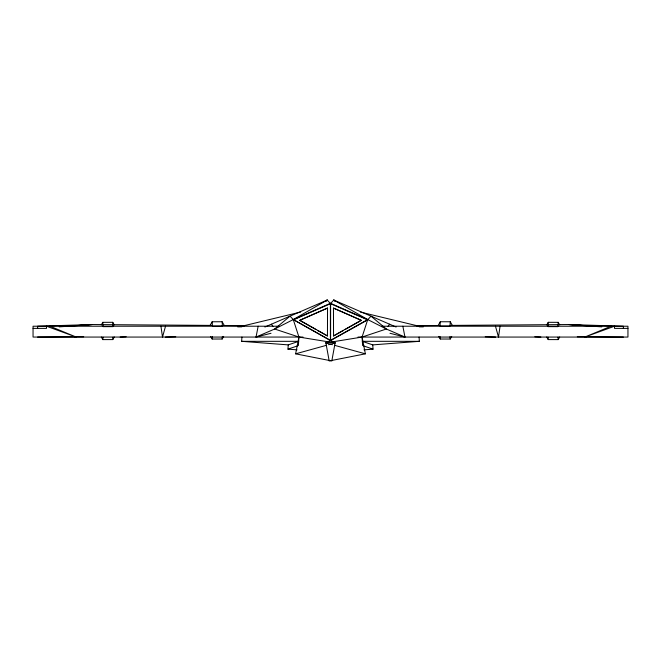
<?xml version="1.0" encoding="UTF-8"?>
<svg xmlns="http://www.w3.org/2000/svg" width="661" height="661" viewBox="0 0 661 661"><rect width="100%" height="100%" fill="white"/><g stroke="black" fill="none" stroke-linecap="round" stroke-linejoin="round"><path stroke-width="0.99" d="M330.607 340.555L330.607 303.721L327.245 300.044L264.896 327.021M333.549 335.928L333.458 308.076L361.228 320.205L333.549 335.928L343.406 330.426M241.645 341.324L298.656 341.324L288.237 344.885L241.645 341.324L241.926 337.06M297.078 349.843L287.965 349.148L288.237 344.885M298.375 345.587L298.929 337.06L293.277 319.569L290.022 316.148L274.662 329.013L256.047 337.06L258.145 326.22M440.3 321.75L439.995 326.063L449.967 326.088L450.265 321.767L440.3 321.75L438.301 325.195M548.25 322.312L547.944 326.633L557.917 326.65L558.215 322.337L548.25 322.312L546.746 324.906M114.279 336.994L112.783 339.589L102.819 339.605L103.033 337.176M112.783 339.589L112.998 337.16M223.649 336.424L222.162 339.019L212.189 339.035L212.404 336.606M222.162 339.019L222.377 336.589M396.104 327.021L333.755 300.044L330.393 303.721L330.393 340.555M500.063 326.22L498.493 337.06L495.477 326.22M334.069 341.597L335.11 342.919L331.805 360.956L295.632 353.833L298.929 337.06L274.662 329.013L293.277 319.569L327.245 300.044L325.757 301.424M165.523 326.22L162.507 337.06L160.937 326.22M335.243 301.424L333.755 300.044L367.723 319.569L362.071 337.06L365.368 353.833L329.195 360.956L325.89 342.919L362.071 337.06L386.338 329.013L367.723 319.569L330.5 303.308L293.277 319.569L330.5 340.613L367.632 319.891L370.978 316.148L386.338 329.013L404.953 337.06L402.855 326.22M317.594 330.426L327.451 335.928L299.772 320.205L327.542 308.076L299.681 320.428L315.801 329.426M101.29 324.931L102.786 322.337L112.75 322.312L114.254 324.906M210.165 325.229L212.156 321.767L222.129 321.75L224.129 325.195M438.772 336.424L440.267 339.019L450.232 339.035L451.736 336.449M546.721 336.994L548.217 339.589L558.181 339.605L559.685 337.019M387.966 326.608L389.593 324.204M332.433 344.728L325.89 342.919L326.931 341.597M328.839 304.514L330.5 303.308L332.161 304.514M325.543 301.201L327.245 300.044M345.199 329.426L361.319 320.428L333.458 308.076M325.89 342.919L367.723 319.569M293.368 319.891L330.599 303.63M611.053 326.22L584.795 337.06L614.499 326.22L614.499 328.385L627.95 328.385M287.965 349.148L297.425 345.91M295.632 353.833L326.625 345.265M328.567 344.728L335.11 342.919L293.277 319.569M256.047 337.06L271.01 333.276M241.926 326.22L300.639 312.058M419.355 341.324L362.344 341.324L372.763 344.885L419.355 341.324L419.074 337.06M363.922 349.843L373.035 349.148L372.763 344.885M59.201 326.865L92.185 324.543L211.85 325.41M76.891 325.534L81.989 325.204M86.062 324.939L92.185 324.543L37.636 326.22L37.636 328.385M586.472 336.788L577.301 336.796M83.699 336.796L74.528 336.788M120.128 337.06L126.177 336.771M165.523 337.06L175.752 336.771M237.679 326.865L241.802 326.831M416.141 325.658L439.862 325.485M450.182 325.41L568.815 324.543L623.364 326.22L623.364 328.385M37.636 337.06L76.618 336.78M279.248 326.22L33.05 326.22L33.05 337.06L303.002 337.06M381.752 326.22L627.95 326.22L627.95 337.06L357.998 337.06M33.05 328.385L46.501 328.385L46.501 326.22L76.205 337.06L49.947 326.22M222.17 325.493L244.859 325.658M419.198 326.831L423.321 326.865M584.382 336.78L623.364 337.06M485.248 336.771L495.477 337.06M534.823 336.771L540.872 337.06M574.938 324.939L568.815 324.543L601.799 326.865M579.011 325.204L584.109 325.534M298.929 337.06L335.11 342.919M360.361 312.058L419.074 326.22M389.99 333.276L404.953 337.06M334.375 345.265L365.368 353.833M363.575 345.91L373.035 349.148M330.401 303.63L367.632 319.891M333.755 300.044L335.458 301.201M271.407 324.204L273.034 326.608M210.685 336.449L212.189 339.035M101.315 337.019L102.819 339.605M558.215 322.337L559.71 324.931M450.265 321.767L452.256 325.229M557.967 337.176L558.181 339.605M548.002 337.16L548.217 339.589M450.017 336.606L450.232 339.035M440.052 336.589L440.267 339.019M222.129 321.75L222.427 326.063L212.454 326.088L212.156 321.767M112.75 322.312L113.056 326.633L103.083 326.65L102.786 322.337M362.071 337.06L362.625 345.587M330.5 303.672L330.5 340.613M327.542 308.076L327.451 335.928"/></g></svg>
